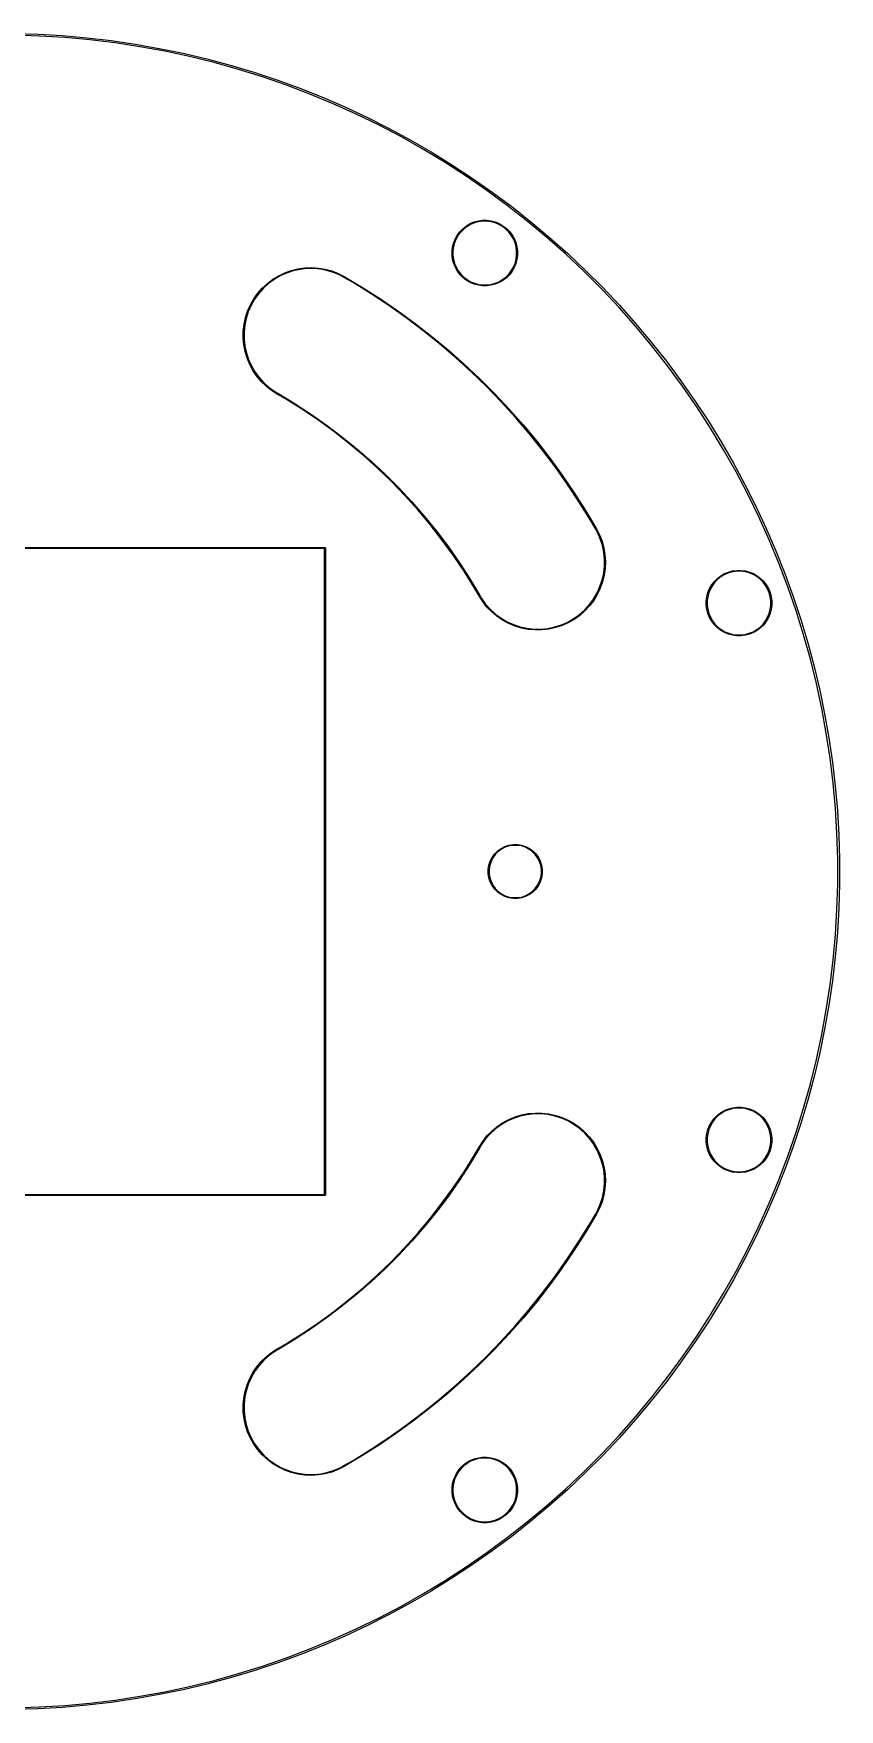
# Model space of a CAD drawing. Header units: millimetres. Extents: x -44 to 44, y -44 to 44.
# Drawn here: x 1.7 to 44, y -44 to 44 of the extents above; entities that cross this region are included whole.
import ezdxf

# ---------------------------------------------------------------- set-up
doc = ezdxf.new("R2010")
doc.units = ezdxf.units.MM
doc.layers.add('Edge.Cuts', color=254, linetype='CONTINUOUS', true_color=0xd0d2cd)

msp = doc.modelspace()

# ---------------------------------------------------------------- linework, layer by layer
at = {"layer": 'Edge.Cuts', "linetype": 'CONTINUOUS'}
for p, q in [((0.640659, 44.045341), (1.921434, 44.008074)), ((1.990983, 43.909899), (0.663863, 43.95)), ((1.921434, 44.008074), (3.200584, 43.933572)), ((3.316287, 43.829733), (1.990983, 43.909899)), ((3.200584, 43.933572), (4.477025, 43.821898)), ((4.638564, 43.709575), (3.316287, 43.829733)), ((4.477025, 43.821898), (5.749679, 43.673146)), ((5.95661, 43.549536), (4.638564, 43.709575)), ((5.749679, 43.673146), (7.017468, 43.487442)), ((7.26922, 43.34976), (5.95661, 43.549536)), ((7.017468, 43.487442), (8.279319, 43.264944)), ((8.575198, 43.110431), (7.26922, 43.34976)), ((8.279319, 43.264944), (9.534165, 43.005839)), ((9.873351, 42.831766), (8.575198, 43.110431)), ((9.534165, 43.005839), (10.780944, 42.710347)), ((11.162496, 42.514021), (9.873351, 42.831766)), ((10.780944, 42.710347), (12.018602, 42.378718)), ((12.441456, 42.157484), (11.162496, 42.514021)), ((12.018602, 42.378718), (13.24609, 42.011232)), ((13.709063, 41.762481), (12.441456, 42.157484)), ((13.24609, 42.011232), (14.462372, 41.6082)), ((14.964162, 41.329373), (13.709063, 41.762481)), ((14.462372, 41.6082), (15.666416, 41.169964)), ((16.205608, 40.858555), (14.964162, 41.329373)), ((15.666416, 41.169964), (16.857205, 40.696893)), ((17.432266, 40.350457), (16.205608, 40.858555)), ((16.857205, 40.696893), (18.033731, 40.18939)), ((18.64302, 39.805541), (17.432266, 40.350457)), ((18.033731, 40.18939), (19.194999, 39.647881)), ((19.836762, 39.224305), (18.64302, 39.805541)), ((19.194999, 39.647881), (20.340026, 39.072827)), ((21.012405, 38.60728), (19.836762, 39.224305)), ((20.340026, 39.072827), (21.467844, 38.464713)), ((22.168876, 37.955029), (21.012405, 38.60728)), ((21.467844, 38.464713), (22.577497, 37.824055)), ((23.305119, 37.268146), (22.168876, 37.955029)), ((22.577497, 37.824055), (23.668048, 37.151393)), ((24.420097, 36.547258), (23.305119, 37.268146)), ((23.668048, 37.151393), (24.738573, 36.447298)), ((25.512794, 35.793024), (24.420097, 36.547258)), ((24.738573, 36.447298), (25.788167, 35.712364)), ((26.582213, 35.006131), (25.512794, 35.793024)), ((25.788167, 35.712364), (26.815941, 34.947215)), ((27.627377, 34.187298), (26.582213, 35.006131)), ((26.815941, 34.947215), (27.821026, 34.152496)), ((23.961715, 33.463759), (24.099076, 33.642772)), ((24.133966, 33.612174), (24.0003, 33.437977)), ((24.099076, 33.642772), (24.258628, 33.802324)), ((24.289226, 33.767434), (24.133966, 33.612174)), ((24.258628, 33.802324), (24.437641, 33.939685)), ((24.463423, 33.9011), (24.289226, 33.767434)), ((24.437641, 33.939685), (24.633052, 34.052505)), ((24.653577, 34.010885), (24.463423, 33.9011)), ((24.633052, 34.052505), (24.841517, 34.138854)), ((24.856434, 34.094911), (24.653577, 34.010885)), ((24.841517, 34.138854), (25.059469, 34.197255)), ((25.068523, 34.15174), (24.856434, 34.094911)), ((25.059469, 34.197255), (25.28318, 34.226707)), ((25.286215, 34.1804), (25.068523, 34.15174)), ((25.28318, 34.226707), (25.50882, 34.226707)), ((25.505785, 34.1804), (25.286215, 34.1804)), ((25.723477, 34.15174), (25.505785, 34.1804)), ((25.50882, 34.226707), (25.732531, 34.197255)), ((25.935566, 34.094911), (25.723477, 34.15174)), ((25.732531, 34.197255), (25.950483, 34.138854)), ((26.138423, 34.010885), (25.935566, 34.094911)), ((25.950483, 34.138854), (26.158948, 34.052505)), ((26.328577, 33.9011), (26.138423, 34.010885)), ((26.158948, 34.052505), (26.354359, 33.939685)), ((26.502774, 33.767434), (26.328577, 33.9011)), ((26.354359, 33.939685), (26.533372, 33.802324)), ((26.658034, 33.612174), (26.502774, 33.767434)), ((26.533372, 33.802324), (26.692924, 33.642772)), ((26.7917, 33.437977), (26.658034, 33.612174)), ((26.692924, 33.642772), (26.830285, 33.463759)), ((28.647333, 33.33727), (27.627377, 34.187298)), ((27.821026, 34.152496), (28.802572, 33.328881)), ((23.674693, 32.61822), (23.704145, 32.841931)), ((23.674693, 32.615185), (23.674693, 32.61822)), ((23.674693, 32.39258), (23.674693, 32.615185)), ((23.704145, 32.841931), (23.762546, 33.059883)), ((23.74966, 32.832877), (23.721, 32.615185)), ((23.721, 32.615185), (23.721, 32.395615)), ((23.806489, 33.044966), (23.74966, 32.832877)), ((23.762546, 33.059883), (23.848895, 33.268348)), ((23.890515, 33.247823), (23.806489, 33.044966)), ((23.848895, 33.268348), (23.961715, 33.463759)), ((24.0003, 33.437977), (23.890515, 33.247823)), ((26.901485, 33.247823), (26.7917, 33.437977)), ((26.830285, 33.463759), (26.943105, 33.268348)), ((26.985511, 33.044966), (26.901485, 33.247823)), ((26.943105, 33.268348), (27.029454, 33.059883)), ((27.04234, 32.832877), (26.985511, 33.044966)), ((27.029454, 33.059883), (27.087855, 32.841931)), ((27.071, 32.615185), (27.04234, 32.832877)), ((27.071, 32.395615), (27.071, 32.615185)), ((27.087855, 32.841931), (27.117307, 32.61822)), ((27.117307, 32.61822), (27.117307, 32.39258)), ((29.64115, 32.456825), (28.647333, 33.33727)), ((28.802572, 33.328881), (29.759749, 32.477067)), ((15.574911, 31.674408), (15.931659, 31.724789)), ((15.931659, 31.724789), (16.291673, 31.73882)), ((16.291673, 31.73882), (16.651259, 31.716357)), ((16.651259, 31.716357), (17.006728, 31.65763)), ((23.704145, 32.168869), (23.674693, 32.39258)), ((23.762546, 31.950917), (23.704145, 32.168869)), ((23.721, 32.395615), (23.74966, 32.177923)), ((23.74966, 32.177923), (23.806489, 31.965834)), ((23.848895, 31.742452), (23.762546, 31.950917)), ((23.806489, 31.965834), (23.890515, 31.762977)), ((23.961715, 31.547041), (23.848895, 31.742452)), ((23.890515, 31.762977), (24.0003, 31.572823)), ((26.7917, 31.572823), (26.901485, 31.762977)), ((26.943105, 31.742452), (26.830285, 31.547041)), ((26.901485, 31.762977), (26.985511, 31.965834)), ((27.029454, 31.950917), (26.943105, 31.742452)), ((26.985511, 31.965834), (27.04234, 32.177923)), ((27.087855, 32.168869), (27.029454, 31.950917)), ((27.04234, 32.177923), (27.071, 32.395615)), ((27.117307, 32.39258), (27.087855, 32.168869)), ((30.607921, 31.546765), (29.64115, 32.456825)), ((29.759749, 32.477067), (30.691745, 31.597773)), ((13.701021, 30.66285), (13.965045, 30.907999)), ((14.026049, 30.899853), (13.754178, 30.6525)), ((13.965045, 30.907999), (14.252516, 31.12518)), ((14.322286, 31.117433), (14.026049, 30.899853)), ((14.252516, 31.12518), (14.560484, 31.312163)), ((14.639644, 31.302855), (14.322286, 31.117433)), ((14.560484, 31.312163), (14.885788, 31.467031)), ((14.974646, 31.454089), (14.639644, 31.302855)), ((14.885788, 31.467031), (15.225091, 31.588193)), ((15.32362, 31.569477), (14.974646, 31.454089)), ((15.225091, 31.588193), (15.574911, 31.674408)), ((15.682744, 31.647755), (15.32362, 31.569477)), ((16.048083, 31.688066), (15.682744, 31.647755)), ((16.415634, 31.689967), (16.048083, 31.688066)), ((16.781371, 31.653439), (16.415634, 31.689967)), ((17.141285, 31.578881), (16.781371, 31.653439)), ((17.006728, 31.65763), (17.354432, 31.563243)), ((17.491435, 31.467109), (17.141285, 31.578881)), ((17.354432, 31.563243), (17.690803, 31.434163)), ((17.827983, 31.31935), (17.491435, 31.467109)), ((17.690803, 31.434163), (18.012389, 31.271716)), ((17.98752, 31.228338), (17.827983, 31.31935)), ((17.987522, 31.228337), (17.98752, 31.228338)), ((18.470342, 30.950243), (17.987522, 31.228337)), ((18.012389, 31.271716), (18.012427, 31.271673)), ((18.012427, 31.271673), (18.012478, 31.271663)), ((18.012478, 31.271663), (18.970608, 30.699875)), ((19.418316, 30.364454), (18.470342, 30.950243)), ((24.099076, 31.368028), (23.961715, 31.547041)), ((24.0003, 31.572823), (24.133966, 31.398626)), ((24.258628, 31.208476), (24.099076, 31.368028)), ((24.133966, 31.398626), (24.289226, 31.243366)), ((24.437641, 31.071115), (24.258628, 31.208476)), ((24.289226, 31.243366), (24.463423, 31.1097)), ((24.633052, 30.958295), (24.437641, 31.071115)), ((24.463423, 31.1097), (24.653577, 30.999915)), ((24.841517, 30.871946), (24.633052, 30.958295)), ((24.653577, 30.999915), (24.856434, 30.915889)), ((25.059469, 30.813545), (24.841517, 30.871946)), ((24.856434, 30.915889), (25.068523, 30.85906)), ((25.068523, 30.85906), (25.286215, 30.8304)), ((25.505785, 30.8304), (25.723477, 30.85906)), ((25.723477, 30.85906), (25.935566, 30.915889)), ((25.950483, 30.871946), (25.732531, 30.813545)), ((25.935566, 30.915889), (26.138423, 30.999915)), ((26.158948, 30.958295), (25.950483, 30.871946)), ((26.138423, 30.999915), (26.328577, 31.1097)), ((26.354359, 31.071115), (26.158948, 30.958295)), ((26.328577, 31.1097), (26.502774, 31.243366)), ((26.533372, 31.208476), (26.354359, 31.071115)), ((26.502774, 31.243366), (26.658034, 31.398626)), ((26.692924, 31.368028), (26.533372, 31.208476)), ((26.658034, 31.398626), (26.7917, 31.572823)), ((26.830285, 31.547041), (26.692924, 31.368028)), ((31.546765, 30.607921), (30.607921, 31.546765)), ((30.691745, 31.597773), (31.597773, 30.691745)), ((13.075355, 29.786023), (13.253882, 30.098968)), ((13.295148, 30.079611), (13.113019, 29.760352)), ((13.253882, 30.098968), (13.463153, 30.392247)), ((13.509651, 30.378084), (13.295148, 30.079611)), ((13.463153, 30.392247), (13.701021, 30.66285)), ((13.754178, 30.6525), (13.509651, 30.378084)), ((18.970608, 30.699875), (19.910603, 30.098741)), ((20.347728, 29.749639), (19.418316, 30.364454)), ((19.910603, 30.098741), (20.831566, 29.468834)), ((25.28318, 30.784093), (25.059469, 30.813545)), ((25.50882, 30.784093), (25.28318, 30.784093)), ((25.286215, 30.8304), (25.505785, 30.8304)), ((25.732531, 30.813545), (25.50882, 30.784093)), ((32.456825, 29.64115), (31.546765, 30.607921)), ((31.597773, 30.691745), (32.477067, 29.759749)), ((12.740872, 28.762106), (12.817527, 29.114144)), ((12.853489, 29.073654), (12.778931, 28.713739)), ((12.817527, 29.114144), (12.929404, 29.456621)), ((12.96526, 29.423804), (12.853489, 29.073654)), ((12.929404, 29.456621), (13.075355, 29.786023)), ((13.113019, 29.760352), (12.96526, 29.423804)), ((21.25769, 29.106386), (20.347728, 29.749639)), ((20.831566, 29.468834), (21.732615, 28.810758)), ((22.14733, 28.43531), (21.25769, 29.106386)), ((33.33727, 28.647333), (32.456825, 29.64115)), ((32.477067, 29.759749), (33.328881, 28.802572)), ((12.696004, 28.043856), (12.700225, 28.404119)), ((12.700225, 28.404119), (12.740872, 28.762106)), ((12.778931, 28.713739), (12.742402, 28.348003)), ((12.742402, 28.348003), (12.744304, 27.980452)), ((21.732615, 28.810758), (22.612889, 28.125141)), ((23.0158, 27.737052), (22.14733, 28.43531)), ((33.328881, 28.802572), (34.152496, 27.821026)), ((34.187298, 27.627377), (33.33727, 28.647333)), ((12.728251, 27.685015), (12.696004, 28.043856)), ((12.796637, 27.331277), (12.728251, 27.685015)), ((12.744304, 27.980452), (12.784614, 27.615113)), ((12.784614, 27.615113), (12.862893, 27.255989)), ((12.900458, 26.986273), (12.796637, 27.331277)), ((22.612889, 28.125141), (23.471548, 27.412638)), ((23.862269, 27.012279), (23.0158, 27.737052)), ((23.471548, 27.412638), (24.30777, 26.673932)), ((34.152496, 27.821026), (34.947215, 26.815941)), ((35.006131, 26.582213), (34.187298, 27.627377)), ((12.862893, 27.255989), (12.978281, 26.907014)), ((13.038651, 26.653542), (12.900458, 26.986273)), ((12.978281, 26.907014), (13.129514, 26.572013)), ((13.209796, 26.336499), (13.038651, 26.653542)), ((13.129514, 26.572013), (13.314937, 26.254655)), ((24.685927, 26.261685), (23.862269, 27.012279)), ((24.30777, 26.673932), (25.120755, 25.909727)), ((34.947215, 26.815941), (35.712364, 25.788167)), ((35.793024, 25.512794), (35.006131, 26.582213)), ((13.412138, 26.038398), (13.209796, 26.336499)), ((13.314937, 26.254655), (13.532516, 25.958418)), ((13.6436, 25.762296), (13.412138, 26.038398)), ((13.532516, 25.958418), (13.779869, 25.686546)), ((13.901807, 25.511027), (13.6436, 25.762296)), ((13.779869, 25.686546), (14.054285, 25.44202)), ((25.485987, 25.485987), (24.685927, 26.261685)), ((25.120755, 25.909727), (25.909727, 25.120755)), ((35.712364, 25.788167), (36.447298, 24.738573)), ((14.18411, 25.28717), (13.901807, 25.511027)), ((14.054285, 25.44202), (14.352758, 25.227517)), ((14.487483, 25.093104), (14.18411, 25.28717)), ((14.352758, 25.227517), (14.512388, 25.136452)), ((14.4875, 25.093086), (14.487483, 25.093104)), ((14.925502, 24.840206), (14.4875, 25.093086)), ((14.512388, 25.136452), (14.512433, 25.136402)), ((14.512433, 25.136402), (14.5125, 25.136388)), ((14.5125, 25.136388), (15.380907, 24.614596)), ((15.78332, 24.304182), (14.925502, 24.840206)), ((26.261685, 24.685927), (25.485987, 25.485987)), ((25.909727, 25.120755), (26.673932, 24.30777)), ((27.012279, 23.862269), (26.261685, 24.685927)), ((36.547258, 24.420097), (35.793024, 25.512794)), ((36.447298, 24.738573), (37.151393, 23.668048)), ((15.380907, 24.614596), (16.230574, 24.062816)), ((16.621909, 23.738547), (15.78332, 24.304182)), ((16.230574, 24.062816), (17.060467, 23.481719)), ((26.673932, 24.30777), (27.412638, 23.471548)), ((27.737052, 23.0158), (27.012279, 23.862269)), ((37.268146, 23.305119), (36.547258, 24.420097)), ((17.440247, 23.143989), (16.621909, 23.738547)), ((17.060467, 23.481719), (17.869575, 22.872013)), ((18.237336, 22.521235), (17.440247, 23.143989)), ((27.412638, 23.471548), (28.125141, 22.612889)), ((28.43531, 22.14733), (27.737052, 23.0158)), ((37.151393, 23.668048), (37.824055, 22.577497)), ((37.955029, 22.168876), (37.268146, 23.305119)), ((17.869575, 22.872013), (18.656911, 22.23444)), ((19.012206, 21.871042), (18.237336, 22.521235)), ((18.656911, 22.23444), (19.421516, 21.569779)), ((28.125141, 22.612889), (28.810758, 21.732615)), ((29.106386, 21.25769), (28.43531, 22.14733)), ((37.824055, 22.577497), (38.464713, 21.467844)), ((38.60728, 21.012405), (37.955029, 22.168876)), ((19.763913, 21.194202), (19.012206, 21.871042)), ((19.421516, 21.569779), (20.16246, 20.878838)), ((20.49154, 20.49154), (19.763913, 21.194202)), ((28.810758, 21.732615), (29.468834, 20.831566)), ((29.749639, 20.347728), (29.106386, 21.25769)), ((38.464713, 21.467844), (39.072827, 20.340026)), ((20.16246, 20.878838), (20.878838, 20.16246)), ((21.194202, 19.763913), (20.49154, 20.49154)), ((29.468834, 20.831566), (30.098741, 19.910603)), ((30.364454, 19.418316), (29.749639, 20.347728)), ((39.224305, 19.836762), (38.60728, 21.012405)), ((39.072827, 20.340026), (39.647881, 19.194999)), ((20.878838, 20.16246), (21.569779, 19.421516)), ((21.871042, 19.012206), (21.194202, 19.763913)), ((21.569779, 19.421516), (22.23444, 18.656911)), ((30.098741, 19.910603), (30.699875, 18.970608)), ((30.950243, 18.470342), (30.364454, 19.418316)), ((39.805541, 18.64302), (39.224305, 19.836762)), ((22.521235, 18.237336), (21.871042, 19.012206)), ((22.23444, 18.656911), (22.872013, 17.869575)), ((30.699875, 18.970608), (31.271663, 18.012478)), ((39.647881, 19.194999), (40.18939, 18.033731)), ((40.350457, 17.432266), (39.805541, 18.64302)), ((23.143989, 17.440247), (22.521235, 18.237336)), ((22.872013, 17.869575), (23.481719, 17.060467)), ((31.228285, 17.987613), (30.950243, 18.470342)), ((31.228285, 17.987612), (31.228285, 17.987613)), ((31.319349, 17.827982), (31.228285, 17.987612)), ((31.271663, 18.012478), (31.271674, 18.012425)), ((31.271674, 18.012425), (31.271715, 18.012388)), ((31.271715, 18.012388), (31.434162, 17.690802)), ((31.467108, 17.491434), (31.319349, 17.827982)), ((31.434162, 17.690802), (31.563242, 17.354431)), ((40.18939, 18.033731), (40.696893, 16.857205)), ((-17, 17.025), (17, 17.025)), ((16.975, 16.975), (-16.975, 16.975)), ((16.975, -16.975), (16.975, 16.975)), ((17, 17.025), (17.009567, 17.023097)), ((17.009567, 17.023097), (17.023097, 17.009567)), ((17.023097, 17.009567), (17.025, 17)), ((17.025, 17), (17.025, -17)), ((23.738547, 16.621909), (23.143989, 17.440247)), ((23.481719, 17.060467), (24.062816, 16.230574)), ((31.578879, 17.141285), (31.467108, 17.491434)), ((31.563242, 17.354431), (31.657629, 17.006727)), ((31.653437, 16.78137), (31.578879, 17.141285)), ((31.689966, 16.415634), (31.653437, 16.78137)), ((31.657629, 17.006727), (31.716355, 16.651258)), ((40.858555, 16.205608), (40.350457, 17.432266)), ((40.696893, 16.857205), (41.169964, 15.666416)), ((24.304182, 15.78332), (23.738547, 16.621909)), ((24.062816, 16.230574), (24.614596, 15.380907)), ((31.647753, 15.682744), (31.688064, 16.048083)), ((31.724787, 15.931658), (31.674406, 15.574911)), ((31.688064, 16.048083), (31.689966, 16.415634)), ((31.716355, 16.651258), (31.738818, 16.291672)), ((31.738818, 16.291672), (31.724787, 15.931658)), ((41.329373, 14.964162), (40.858555, 16.205608)), ((24.840206, 14.925502), (24.304182, 15.78332)), ((24.614596, 15.380907), (25.136388, 14.5125)), ((31.454087, 14.974646), (31.569475, 15.32362)), ((31.588192, 15.225091), (31.467029, 14.885788)), ((31.569475, 15.32362), (31.647753, 15.682744)), ((31.674406, 15.574911), (31.588192, 15.225091)), ((37.215195, 14.871248), (37.328015, 15.066659)), ((37.3666, 15.040877), (37.256815, 14.850723)), ((37.328015, 15.066659), (37.465376, 15.245672)), ((37.500266, 15.215074), (37.3666, 15.040877)), ((37.465376, 15.245672), (37.624928, 15.405224)), ((37.655526, 15.370334), (37.500266, 15.215074)), ((37.624928, 15.405224), (37.803941, 15.542585)), ((37.829723, 15.504), (37.655526, 15.370334)), ((37.803941, 15.542585), (37.999352, 15.655405)), ((38.019877, 15.613785), (37.829723, 15.504)), ((37.999352, 15.655405), (38.207817, 15.741754)), ((38.222734, 15.697811), (38.019877, 15.613785)), ((38.207817, 15.741754), (38.425769, 15.800155)), ((38.434823, 15.75464), (38.222734, 15.697811)), ((38.425769, 15.800155), (38.64948, 15.829607)), ((38.652515, 15.7833), (38.434823, 15.75464)), ((38.64948, 15.829607), (38.87512, 15.829607)), ((38.872085, 15.7833), (38.652515, 15.7833)), ((39.089777, 15.75464), (38.872085, 15.7833)), ((38.87512, 15.829607), (39.098831, 15.800155)), ((39.301866, 15.697811), (39.089777, 15.75464)), ((39.098831, 15.800155), (39.316783, 15.741754)), ((39.504723, 15.613785), (39.301866, 15.697811)), ((39.316783, 15.741754), (39.525248, 15.655405)), ((39.694877, 15.504), (39.504723, 15.613785)), ((39.525248, 15.655405), (39.720659, 15.542585)), ((39.869074, 15.370334), (39.694877, 15.504)), ((39.720659, 15.542585), (39.899672, 15.405224)), ((40.024334, 15.215074), (39.869074, 15.370334)), ((39.899672, 15.405224), (40.059224, 15.245672)), ((40.158, 15.040877), (40.024334, 15.215074)), ((40.059224, 15.245672), (40.196585, 15.066659)), ((40.267785, 14.850723), (40.158, 15.040877)), ((40.196585, 15.066659), (40.309405, 14.871248)), ((41.169964, 15.666416), (41.6082, 14.462372)), ((25.093086, 14.4875), (24.840206, 14.925502)), ((25.093105, 14.487482), (25.093086, 14.4875)), ((25.28717, 14.184111), (25.093105, 14.487482)), ((25.136388, 14.5125), (25.136401, 14.512434)), ((25.136401, 14.512434), (25.136452, 14.512389)), ((25.136452, 14.512389), (25.227517, 14.352759)), ((25.227517, 14.352759), (25.442019, 14.054286)), ((25.511027, 13.901808), (25.28717, 14.184111)), ((30.899852, 14.026049), (31.117431, 14.322287)), ((31.125178, 14.252516), (30.907997, 13.965046)), ((31.117431, 14.322287), (31.302853, 14.639644)), ((31.312162, 14.560484), (31.125178, 14.252516)), ((31.302853, 14.639644), (31.454087, 14.974646)), ((31.467029, 14.885788), (31.312162, 14.560484)), ((37.040993, 14.22112), (37.070445, 14.444831)), ((37.040993, 14.218085), (37.040993, 14.22112)), ((37.040993, 13.99548), (37.040993, 14.218085)), ((37.070445, 14.444831), (37.128846, 14.662783)), ((37.11596, 14.435777), (37.0873, 14.218085)), ((37.0873, 14.218085), (37.0873, 13.998515)), ((37.172789, 14.647866), (37.11596, 14.435777)), ((37.128846, 14.662783), (37.215195, 14.871248)), ((37.256815, 14.850723), (37.172789, 14.647866)), ((40.351811, 14.647866), (40.267785, 14.850723)), ((40.309405, 14.871248), (40.395754, 14.662783)), ((40.40864, 14.435777), (40.351811, 14.647866)), ((40.395754, 14.662783), (40.454155, 14.444831)), ((40.4373, 14.218085), (40.40864, 14.435777)), ((40.4373, 13.998515), (40.4373, 14.218085)), ((40.454155, 14.444831), (40.483607, 14.22112)), ((40.483607, 14.22112), (40.483607, 13.99548)), ((41.762481, 13.709063), (41.329373, 14.964162)), ((41.6082, 14.462372), (42.011232, 13.24609)), ((25.442019, 14.054286), (25.686546, 13.77987)), ((25.762295, 13.643601), (25.511027, 13.901808)), ((25.686546, 13.77987), (25.958417, 13.532517)), ((26.038397, 13.412139), (25.762295, 13.643601)), ((25.958417, 13.532517), (26.254655, 13.314938)), ((26.336499, 13.209797), (26.038397, 13.412139)), ((26.254655, 13.314938), (26.572012, 13.129516)), ((29.76035, 13.11302), (30.07961, 13.295149)), ((30.098967, 13.253883), (29.786021, 13.075356)), ((30.07961, 13.295149), (30.378083, 13.509651)), ((30.392245, 13.463154), (30.098967, 13.253883)), ((30.378083, 13.509651), (30.652499, 13.754178)), ((30.662848, 13.701022), (30.392245, 13.463154)), ((30.652499, 13.754178), (30.899852, 14.026049)), ((30.907997, 13.965046), (30.662848, 13.701022)), ((37.070445, 13.771769), (37.040993, 13.99548)), ((37.128846, 13.553817), (37.070445, 13.771769)), ((37.0873, 13.998515), (37.11596, 13.780823)), ((37.11596, 13.780823), (37.172789, 13.568734)), ((37.215195, 13.345352), (37.128846, 13.553817)), ((37.172789, 13.568734), (37.256815, 13.365877)), ((37.328015, 13.149941), (37.215195, 13.345352)), ((37.256815, 13.365877), (37.3666, 13.175723)), ((40.158, 13.175723), (40.267785, 13.365877)), ((40.309405, 13.345352), (40.196585, 13.149941)), ((40.267785, 13.365877), (40.351811, 13.568734)), ((40.395754, 13.553817), (40.309405, 13.345352)), ((40.351811, 13.568734), (40.40864, 13.780823)), ((40.454155, 13.771769), (40.395754, 13.553817)), ((40.40864, 13.780823), (40.4373, 13.998515)), ((40.483607, 13.99548), (40.454155, 13.771769)), ((42.157484, 12.441456), (41.762481, 13.709063)), ((42.011232, 13.24609), (42.378718, 12.018602)), ((26.653542, 13.038652), (26.336499, 13.209797)), ((26.572012, 13.129516), (26.907014, 12.978282)), ((26.986272, 12.900459), (26.653542, 13.038652)), ((26.907014, 12.978282), (27.255988, 12.862894)), ((27.331277, 12.796638), (26.986272, 12.900459)), ((27.255988, 12.862894), (27.615112, 12.784616)), ((27.685014, 12.728252), (27.331277, 12.796638)), ((27.615112, 12.784616), (27.980451, 12.744305)), ((28.043855, 12.696005), (27.685014, 12.728252)), ((27.980451, 12.744305), (28.348002, 12.742403)), ((28.404118, 12.700226), (28.043855, 12.696005)), ((28.348002, 12.742403), (28.713738, 12.778932)), ((28.762105, 12.740873), (28.404118, 12.700226)), ((28.713738, 12.778932), (29.073653, 12.85349)), ((29.114143, 12.817528), (28.762105, 12.740873)), ((29.073653, 12.85349), (29.423802, 12.965261)), ((29.45662, 12.929405), (29.114143, 12.817528)), ((29.423802, 12.965261), (29.76035, 13.11302)), ((29.786021, 13.075356), (29.45662, 12.929405)), ((37.465376, 12.970928), (37.328015, 13.149941)), ((37.3666, 13.175723), (37.500266, 13.001526)), ((37.624928, 12.811376), (37.465376, 12.970928)), ((37.500266, 13.001526), (37.655526, 12.846266)), ((37.803941, 12.674015), (37.624928, 12.811376)), ((37.655526, 12.846266), (37.829723, 12.7126)), ((37.999352, 12.561195), (37.803941, 12.674015)), ((37.829723, 12.7126), (38.019877, 12.602815)), ((38.207817, 12.474846), (37.999352, 12.561195)), ((38.019877, 12.602815), (38.222734, 12.518789)), ((38.425769, 12.416445), (38.207817, 12.474846)), ((38.222734, 12.518789), (38.434823, 12.46196)), ((38.64948, 12.386993), (38.425769, 12.416445)), ((38.434823, 12.46196), (38.652515, 12.4333)), ((38.87512, 12.386993), (38.64948, 12.386993)), ((38.652515, 12.4333), (38.872085, 12.4333)), ((38.872085, 12.4333), (39.089777, 12.46196)), ((39.098831, 12.416445), (38.87512, 12.386993)), ((39.089777, 12.46196), (39.301866, 12.518789)), ((39.316783, 12.474846), (39.098831, 12.416445)), ((39.301866, 12.518789), (39.504723, 12.602815)), ((39.525248, 12.561195), (39.316783, 12.474846)), ((39.504723, 12.602815), (39.694877, 12.7126)), ((39.720659, 12.674015), (39.525248, 12.561195)), ((39.694877, 12.7126), (39.869074, 12.846266)), ((39.899672, 12.811376), (39.720659, 12.674015)), ((39.869074, 12.846266), (40.024334, 13.001526)), ((40.059224, 12.970928), (39.899672, 12.811376)), ((40.024334, 13.001526), (40.158, 13.175723)), ((40.196585, 13.149941), (40.059224, 12.970928)), ((42.514021, 11.162496), (42.157484, 12.441456)), ((42.378718, 12.018602), (42.710347, 10.780944)), ((42.831766, 9.873351), (42.514021, 11.162496)), ((42.710347, 10.780944), (43.005839, 9.534165)), ((43.110431, 8.575198), (42.831766, 9.873351)), ((43.005839, 9.534165), (43.264944, 8.279319)), ((43.34976, 7.26922), (43.110431, 8.575198)), ((43.264944, 8.279319), (43.487442, 7.017468)), ((43.549536, 5.95661), (43.34976, 7.26922)), ((43.487442, 7.017468), (43.673146, 5.749679)), ((43.709575, 4.638564), (43.549536, 5.95661)), ((43.673146, 5.749679), (43.821898, 4.477025)), ((43.829733, 3.316287), (43.709575, 4.638564)), ((43.821898, 4.477025), (43.933572, 3.200584)), ((43.909899, 1.990983), (43.829733, 3.316287)), ((43.933572, 3.200584), (44.008074, 1.921434)), ((43.95, 0.663863), (43.909899, 1.990983)), ((44.008074, 1.921434), (44.045341, 0.640659)), ((25.784988, 0.74456), (25.916421, 0.925463)), ((25.951209, 0.895753), (25.823994, 0.720657)), ((25.916421, 0.925463), (26.074537, 1.083579)), ((26.104247, 1.048791), (25.951209, 0.895753)), ((26.074537, 1.083579), (26.25544, 1.215012)), ((26.279343, 1.176006), (26.104247, 1.048791)), ((26.25544, 1.215012), (26.454676, 1.316528)), ((26.472183, 1.274263), (26.279343, 1.176006)), ((26.454676, 1.316528), (26.66734, 1.385627)), ((26.67802, 1.341143), (26.472183, 1.274263)), ((26.66734, 1.385627), (26.888196, 1.420607)), ((26.891785, 1.375), (26.67802, 1.341143)), ((26.888196, 1.420607), (27.111804, 1.420607)), ((27.108215, 1.375), (26.891785, 1.375)), ((27.32198, 1.341143), (27.108215, 1.375)), ((27.111804, 1.420607), (27.33266, 1.385627)), ((27.527817, 1.274263), (27.32198, 1.341143)), ((27.33266, 1.385627), (27.545324, 1.316528)), ((27.720657, 1.176006), (27.527817, 1.274263)), ((27.545324, 1.316528), (27.74456, 1.215012)), ((27.895753, 1.048791), (27.720657, 1.176006)), ((27.74456, 1.215012), (27.925463, 1.083579)), ((28.048791, 0.895753), (27.895753, 1.048791)), ((27.925463, 1.083579), (28.083579, 0.925463)), ((28.176006, 0.720657), (28.048791, 0.895753)), ((28.083579, 0.925463), (28.215012, 0.74456)), ((25.579393, 0.111804), (25.614373, 0.33266)), ((25.579393, 0.108215), (25.579393, 0.111804)), ((25.579393, -0.111804), (25.579393, 0.108215)), ((25.614373, 0.33266), (25.683472, 0.545324)), ((25.658857, 0.32198), (25.625, 0.108215)), ((25.625, 0.108215), (25.625, -0.108215)), ((25.725737, 0.527817), (25.658857, 0.32198)), ((25.683472, 0.545324), (25.784988, 0.74456)), ((25.823994, 0.720657), (25.725737, 0.527817)), ((28.274263, 0.527817), (28.176006, 0.720657)), ((28.215012, 0.74456), (28.316528, 0.545324)), ((28.341143, 0.32198), (28.274263, 0.527817)), ((28.316528, 0.545324), (28.385627, 0.33266)), ((28.375, 0.108215), (28.341143, 0.32198)), ((28.375, -0.108215), (28.375, 0.108215)), ((28.385627, 0.33266), (28.420607, 0.111804)), ((28.420607, 0.111804), (28.420607, -0.111804)), ((43.95, -0.663863), (43.95, 0.663863)), ((44.045341, 0.640659), (44.045341, -0.640659)), ((25.614373, -0.33266), (25.579393, -0.111804)), ((25.683472, -0.545324), (25.614373, -0.33266)), ((25.625, -0.108215), (25.658857, -0.32198)), ((25.658857, -0.32198), (25.725737, -0.527817)), ((25.784988, -0.74456), (25.683472, -0.545324)), ((25.725737, -0.527817), (25.823994, -0.720657)), ((25.916421, -0.925463), (25.784988, -0.74456)), ((25.823994, -0.720657), (25.951209, -0.895753)), ((28.048791, -0.895753), (28.176006, -0.720657)), ((28.215012, -0.74456), (28.083579, -0.925463)), ((28.176006, -0.720657), (28.274263, -0.527817)), ((28.316528, -0.545324), (28.215012, -0.74456)), ((28.274263, -0.527817), (28.341143, -0.32198)), ((28.385627, -0.33266), (28.316528, -0.545324)), ((28.341143, -0.32198), (28.375, -0.108215)), ((28.420607, -0.111804), (28.385627, -0.33266)), ((43.909899, -1.990983), (43.95, -0.663863)), ((44.045341, -0.640659), (44.008074, -1.921434)), ((26.074537, -1.083579), (25.916421, -0.925463)), ((25.951209, -0.895753), (26.104247, -1.048791)), ((26.25544, -1.215012), (26.074537, -1.083579)), ((26.104247, -1.048791), (26.279343, -1.176006)), ((26.454676, -1.316528), (26.25544, -1.215012)), ((26.279343, -1.176006), (26.472183, -1.274263)), ((26.66734, -1.385627), (26.454676, -1.316528)), ((26.472183, -1.274263), (26.67802, -1.341143)), ((26.888196, -1.420607), (26.66734, -1.385627)), ((26.67802, -1.341143), (26.891785, -1.375)), ((27.111804, -1.420607), (26.888196, -1.420607)), ((26.891785, -1.375), (27.108215, -1.375)), ((27.108215, -1.375), (27.32198, -1.341143)), ((27.33266, -1.385627), (27.111804, -1.420607)), ((27.32198, -1.341143), (27.527817, -1.274263)), ((27.545324, -1.316528), (27.33266, -1.385627)), ((27.527817, -1.274263), (27.720657, -1.176006)), ((27.74456, -1.215012), (27.545324, -1.316528)), ((27.720657, -1.176006), (27.895753, -1.048791)), ((27.925463, -1.083579), (27.74456, -1.215012)), ((27.895753, -1.048791), (28.048791, -0.895753)), ((28.083579, -0.925463), (27.925463, -1.083579)), ((43.829733, -3.316287), (43.909899, -1.990983)), ((44.008074, -1.921434), (43.933572, -3.200584)), ((43.709575, -4.638564), (43.829733, -3.316287)), ((43.933572, -3.200584), (43.821898, -4.477025)), ((43.549536, -5.95661), (43.709575, -4.638564)), ((43.821898, -4.477025), (43.673146, -5.749679)), ((43.34976, -7.26922), (43.549536, -5.95661)), ((43.673146, -5.749679), (43.487442, -7.017468)), ((43.487442, -7.017468), (43.264944, -8.279319)), ((43.110431, -8.575198), (43.34976, -7.26922)), ((42.831766, -9.873351), (43.110431, -8.575198)), ((43.264944, -8.279319), (43.005839, -9.534165)), ((43.005839, -9.534165), (42.710347, -10.780944)), ((42.514021, -11.162496), (42.831766, -9.873351)), ((42.157484, -12.441456), (42.514021, -11.162496)), ((42.710347, -10.780944), (42.378718, -12.018602)), ((42.378718, -12.018602), (42.011232, -13.24609)), ((26.038398, -13.412138), (26.336499, -13.209796)), ((26.572013, -13.129514), (26.254655, -13.314937)), ((26.336499, -13.209796), (26.653542, -13.038651)), ((26.907014, -12.978281), (26.572013, -13.129514)), ((26.653542, -13.038651), (26.986273, -12.900458)), ((27.255989, -12.862893), (26.907014, -12.978281)), ((26.986273, -12.900458), (27.331277, -12.796637)), ((27.615113, -12.784614), (27.255989, -12.862893)), ((27.331277, -12.796637), (27.685015, -12.728251)), ((27.980452, -12.744304), (27.615113, -12.784614)), ((27.685015, -12.728251), (28.043856, -12.696004)), ((28.348003, -12.742402), (27.980452, -12.744304)), ((28.043856, -12.696004), (28.404119, -12.700225)), ((28.713739, -12.778931), (28.348003, -12.742402)), ((28.404119, -12.700225), (28.762106, -12.740872)), ((29.073654, -12.853489), (28.713739, -12.778931)), ((28.762106, -12.740872), (29.114144, -12.817527)), ((29.423804, -12.96526), (29.073654, -12.853489)), ((29.114144, -12.817527), (29.456621, -12.929404)), ((29.760352, -13.113019), (29.423804, -12.96526)), ((29.456621, -12.929404), (29.786023, -13.075355)), ((30.079611, -13.295148), (29.760352, -13.113019)), ((29.786023, -13.075355), (30.098968, -13.253882)), ((37.215195, -13.345352), (37.328015, -13.149941)), ((37.3666, -13.175723), (37.256815, -13.365877)), ((37.328015, -13.149941), (37.465376, -12.970928)), ((37.500266, -13.001526), (37.3666, -13.175723)), ((37.465376, -12.970928), (37.624928, -12.811376)), ((37.655526, -12.846266), (37.500266, -13.001526)), ((37.624928, -12.811376), (37.803941, -12.674015)), ((37.829723, -12.7126), (37.655526, -12.846266)), ((37.803941, -12.674015), (37.999352, -12.561195)), ((38.019877, -12.602815), (37.829723, -12.7126)), ((37.999352, -12.561195), (38.207817, -12.474846)), ((38.222734, -12.518789), (38.019877, -12.602815)), ((38.207817, -12.474846), (38.425769, -12.416445)), ((38.434823, -12.46196), (38.222734, -12.518789)), ((38.425769, -12.416445), (38.64948, -12.386993)), ((38.652515, -12.4333), (38.434823, -12.46196)), ((38.64948, -12.386993), (38.87512, -12.386993)), ((38.872085, -12.4333), (38.652515, -12.4333)), ((39.089777, -12.46196), (38.872085, -12.4333)), ((38.87512, -12.386993), (39.098831, -12.416445)), ((39.301866, -12.518789), (39.089777, -12.46196)), ((39.098831, -12.416445), (39.316783, -12.474846)), ((39.504723, -12.602815), (39.301866, -12.518789)), ((39.316783, -12.474846), (39.525248, -12.561195)), ((39.694877, -12.7126), (39.504723, -12.602815)), ((39.525248, -12.561195), (39.720659, -12.674015)), ((39.869074, -12.846266), (39.694877, -12.7126)), ((39.720659, -12.674015), (39.899672, -12.811376)), ((40.024334, -13.001526), (39.869074, -12.846266)), ((39.899672, -12.811376), (40.059224, -12.970928)), ((40.158, -13.175723), (40.024334, -13.001526)), ((40.059224, -12.970928), (40.196585, -13.149941)), ((40.267785, -13.365877), (40.158, -13.175723)), ((40.196585, -13.149941), (40.309405, -13.345352)), ((41.762481, -13.709063), (42.157484, -12.441456)), ((25.44202, -14.054285), (25.227517, -14.352758)), ((25.28717, -14.18411), (25.511027, -13.901807)), ((25.686546, -13.779869), (25.44202, -14.054285)), ((25.511027, -13.901807), (25.762296, -13.6436)), ((25.958418, -13.532516), (25.686546, -13.779869)), ((25.762296, -13.6436), (26.038398, -13.412138)), ((26.254655, -13.314937), (25.958418, -13.532516)), ((30.378084, -13.509651), (30.079611, -13.295148)), ((30.098968, -13.253882), (30.392247, -13.463153)), ((30.6525, -13.754178), (30.378084, -13.509651)), ((30.392247, -13.463153), (30.66285, -13.701021)), ((30.899853, -14.026049), (30.6525, -13.754178)), ((30.66285, -13.701021), (30.907999, -13.965045)), ((31.117433, -14.322286), (30.899853, -14.026049)), ((30.907999, -13.965045), (31.12518, -14.252516)), ((37.040993, -13.99548), (37.070445, -13.771769)), ((37.040993, -13.998515), (37.040993, -13.99548)), ((37.040993, -14.22112), (37.040993, -13.998515)), ((37.070445, -13.771769), (37.128846, -13.553817)), ((37.11596, -13.780823), (37.0873, -13.998515)), ((37.0873, -13.998515), (37.0873, -14.218085)), ((37.172789, -13.568734), (37.11596, -13.780823)), ((37.128846, -13.553817), (37.215195, -13.345352)), ((37.256815, -13.365877), (37.172789, -13.568734)), ((40.351811, -13.568734), (40.267785, -13.365877)), ((40.309405, -13.345352), (40.395754, -13.553817)), ((40.40864, -13.780823), (40.351811, -13.568734)), ((40.395754, -13.553817), (40.454155, -13.771769)), ((40.4373, -13.998515), (40.40864, -13.780823)), ((40.4373, -14.218085), (40.4373, -13.998515)), ((40.454155, -13.771769), (40.483607, -13.99548)), ((40.483607, -13.99548), (40.483607, -14.22112)), ((41.329373, -14.964162), (41.762481, -13.709063)), ((42.011232, -13.24609), (41.6082, -14.462372)), ((24.304182, -15.78332), (24.840206, -14.925502)), ((25.136388, -14.5125), (24.614596, -15.380907)), ((24.840206, -14.925502), (25.093086, -14.4875)), ((25.093086, -14.4875), (25.093104, -14.487483)), ((25.093104, -14.487483), (25.28717, -14.18411)), ((25.136402, -14.512433), (25.136388, -14.5125)), ((25.136452, -14.512388), (25.136402, -14.512433)), ((25.227517, -14.352758), (25.136452, -14.512388)), ((31.302855, -14.639644), (31.117433, -14.322286)), ((31.12518, -14.252516), (31.312163, -14.560484)), ((31.454089, -14.974646), (31.302855, -14.639644)), ((31.312163, -14.560484), (31.467031, -14.885788)), ((31.569477, -15.32362), (31.454089, -14.974646)), ((31.467031, -14.885788), (31.588193, -15.225091)), ((37.070445, -14.444831), (37.040993, -14.22112)), ((37.128846, -14.662783), (37.070445, -14.444831)), ((37.0873, -14.218085), (37.11596, -14.435777)), ((37.11596, -14.435777), (37.172789, -14.647866)), ((37.215195, -14.871248), (37.128846, -14.662783)), ((37.172789, -14.647866), (37.256815, -14.850723)), ((37.328015, -15.066659), (37.215195, -14.871248)), ((37.256815, -14.850723), (37.3666, -15.040877)), ((40.158, -15.040877), (40.267785, -14.850723)), ((40.309405, -14.871248), (40.196585, -15.066659)), ((40.267785, -14.850723), (40.351811, -14.647866)), ((40.395754, -14.662783), (40.309405, -14.871248)), ((40.351811, -14.647866), (40.40864, -14.435777)), ((40.454155, -14.444831), (40.395754, -14.662783)), ((40.40864, -14.435777), (40.4373, -14.218085)), ((40.483607, -14.22112), (40.454155, -14.444831)), ((40.858555, -16.205608), (41.329373, -14.964162)), ((41.6082, -14.462372), (41.169964, -15.666416)), ((23.738547, -16.621909), (24.304182, -15.78332)), ((24.614596, -15.380907), (24.062816, -16.230574)), ((31.647755, -15.682744), (31.569477, -15.32362)), ((31.588193, -15.225091), (31.674408, -15.574911)), ((31.688066, -16.048083), (31.647755, -15.682744)), ((31.674408, -15.574911), (31.724789, -15.931659)), ((37.465376, -15.245672), (37.328015, -15.066659)), ((37.3666, -15.040877), (37.500266, -15.215074)), ((37.624928, -15.405224), (37.465376, -15.245672)), ((37.500266, -15.215074), (37.655526, -15.370334)), ((37.803941, -15.542585), (37.624928, -15.405224)), ((37.655526, -15.370334), (37.829723, -15.504)), ((37.999352, -15.655405), (37.803941, -15.542585)), ((37.829723, -15.504), (38.019877, -15.613785)), ((38.207817, -15.741754), (37.999352, -15.655405)), ((38.019877, -15.613785), (38.222734, -15.697811)), ((38.425769, -15.800155), (38.207817, -15.741754)), ((38.222734, -15.697811), (38.434823, -15.75464)), ((38.64948, -15.829607), (38.425769, -15.800155)), ((38.434823, -15.75464), (38.652515, -15.7833)), ((38.87512, -15.829607), (38.64948, -15.829607)), ((38.652515, -15.7833), (38.872085, -15.7833)), ((38.872085, -15.7833), (39.089777, -15.75464)), ((39.098831, -15.800155), (38.87512, -15.829607)), ((39.089777, -15.75464), (39.301866, -15.697811)), ((39.316783, -15.741754), (39.098831, -15.800155)), ((39.301866, -15.697811), (39.504723, -15.613785)), ((39.525248, -15.655405), (39.316783, -15.741754)), ((39.504723, -15.613785), (39.694877, -15.504)), ((39.720659, -15.542585), (39.525248, -15.655405)), ((39.694877, -15.504), (39.869074, -15.370334)), ((39.899672, -15.405224), (39.720659, -15.542585)), ((39.869074, -15.370334), (40.024334, -15.215074)), ((40.059224, -15.245672), (39.899672, -15.405224)), ((40.024334, -15.215074), (40.158, -15.040877)), ((40.196585, -15.066659), (40.059224, -15.245672)), ((41.169964, -15.666416), (40.696893, -16.857205)), ((23.143989, -17.440247), (23.738547, -16.621909)), ((24.062816, -16.230574), (23.481719, -17.060467)), ((31.653439, -16.781371), (31.689967, -16.415634)), ((31.716357, -16.651259), (31.65763, -17.006728)), ((31.689967, -16.415634), (31.688066, -16.048083)), ((31.73882, -16.291673), (31.716357, -16.651259)), ((31.724789, -15.931659), (31.73882, -16.291673)), ((40.350457, -17.432266), (40.858555, -16.205608)), ((17, -17.025), (-17, -17.025)), ((-16.975, -16.975), (16.975, -16.975)), ((17.009567, -17.023097), (17, -17.025)), ((17.023097, -17.009567), (17.009567, -17.023097)), ((17.025, -17), (17.023097, -17.009567)), ((22.521235, -18.237336), (23.143989, -17.440247)), ((23.481719, -17.060467), (22.872013, -17.869575)), ((31.31935, -17.827983), (31.467109, -17.491435)), ((31.563243, -17.354432), (31.434163, -17.690803)), ((31.467109, -17.491435), (31.578881, -17.141285)), ((31.65763, -17.006728), (31.563243, -17.354432)), ((31.578881, -17.141285), (31.653439, -16.781371)), ((39.805541, -18.64302), (40.350457, -17.432266)), ((40.696893, -16.857205), (40.18939, -18.033731)), ((21.871042, -19.012206), (22.521235, -18.237336)), ((22.872013, -17.869575), (22.23444, -18.656911)), ((30.364454, -19.418316), (30.950243, -18.470342)), ((31.271663, -18.012478), (30.699875, -18.970608)), ((30.950243, -18.470342), (31.228337, -17.987522)), ((31.228337, -17.987522), (31.228338, -17.98752)), ((31.228338, -17.98752), (31.31935, -17.827983)), ((31.271673, -18.012427), (31.271663, -18.012478)), ((31.271716, -18.012389), (31.271673, -18.012427)), ((31.434163, -17.690803), (31.271716, -18.012389)), ((40.18939, -18.033731), (39.647881, -19.194999)), ((21.194202, -19.763913), (21.871042, -19.012206)), ((22.23444, -18.656911), (21.569779, -19.421516)), ((30.699875, -18.970608), (30.098741, -19.910603)), ((39.647881, -19.194999), (39.072827, -20.340026)), ((39.224305, -19.836762), (39.805541, -18.64302)), ((20.878838, -20.16246), (20.16246, -20.878838)), ((20.49154, -20.49154), (21.194202, -19.763913)), ((21.569779, -19.421516), (20.878838, -20.16246)), ((30.098741, -19.910603), (29.468834, -20.831566)), ((29.749639, -20.347728), (30.364454, -19.418316)), ((38.60728, -21.012405), (39.224305, -19.836762)), ((20.16246, -20.878838), (19.421516, -21.569779)), ((19.763913, -21.194202), (20.49154, -20.49154)), ((29.468834, -20.831566), (28.810758, -21.732615)), ((29.106386, -21.25769), (29.749639, -20.347728)), ((37.955029, -22.168876), (38.60728, -21.012405)), ((39.072827, -20.340026), (38.464713, -21.467844)), ((18.237336, -22.521235), (19.012206, -21.871042)), ((19.421516, -21.569779), (18.656911, -22.23444)), ((19.012206, -21.871042), (19.763913, -21.194202)), ((28.810758, -21.732615), (28.125141, -22.612889)), ((28.43531, -22.14733), (29.106386, -21.25769)), ((38.464713, -21.467844), (37.824055, -22.577497)), ((17.869575, -22.872013), (17.060467, -23.481719)), ((17.440247, -23.143989), (18.237336, -22.521235)), ((18.656911, -22.23444), (17.869575, -22.872013)), ((28.125141, -22.612889), (27.412638, -23.471548)), ((27.737052, -23.0158), (28.43531, -22.14733)), ((37.824055, -22.577497), (37.151393, -23.668048)), ((37.268146, -23.305119), (37.955029, -22.168876)), ((15.78332, -24.304182), (16.621909, -23.738547)), ((17.060467, -23.481719), (16.230574, -24.062816)), ((16.621909, -23.738547), (17.440247, -23.143989)), ((27.412638, -23.471548), (26.673932, -24.30777)), ((27.012279, -23.862269), (27.737052, -23.0158)), ((37.151393, -23.668048), (36.447298, -24.738573)), ((36.547258, -24.420097), (37.268146, -23.305119)), ((15.380907, -24.614596), (14.5125, -25.136388)), ((14.925502, -24.840206), (15.78332, -24.304182)), ((16.230574, -24.062816), (15.380907, -24.614596)), ((26.673932, -24.30777), (25.909727, -25.120755)), ((26.261685, -24.685927), (27.012279, -23.862269)), ((35.793024, -25.512794), (36.547258, -24.420097)), ((13.643602, -25.762297), (13.901809, -25.511029)), ((14.054287, -25.442021), (13.779871, -25.686548)), ((13.901809, -25.511029), (14.184112, -25.287172)), ((14.352759, -25.227519), (14.054287, -25.442021)), ((14.184112, -25.287172), (14.487478, -25.09311)), ((14.512389, -25.136454), (14.352759, -25.227519)), ((14.487478, -25.09311), (14.4875, -25.093086)), ((14.4875, -25.093086), (14.925502, -24.840206)), ((14.512436, -25.136401), (14.512389, -25.136454)), ((14.5125, -25.136388), (14.512436, -25.136401)), ((24.685927, -26.261685), (25.485987, -25.485987)), ((25.909727, -25.120755), (25.120755, -25.909727)), ((25.485987, -25.485987), (26.261685, -24.685927)), ((35.006131, -26.582213), (35.793024, -25.512794)), ((36.447298, -24.738573), (35.712364, -25.788167)), ((13.038653, -26.653543), (13.209798, -26.336501)), ((13.314939, -26.254656), (13.129517, -26.572014)), ((13.209798, -26.336501), (13.41214, -26.038399)), ((13.532518, -25.958419), (13.314939, -26.254656)), ((13.41214, -26.038399), (13.643602, -25.762297)), ((13.779871, -25.686548), (13.532518, -25.958419)), ((23.862269, -27.012279), (24.685927, -26.261685)), ((25.120755, -25.909727), (24.30777, -26.673932)), ((35.712364, -25.788167), (34.947215, -26.815941)), ((12.862895, -27.255989), (12.784617, -27.615113)), ((12.796639, -27.331278), (12.900461, -26.986274)), ((12.978283, -26.907015), (12.862895, -27.255989)), ((12.900461, -26.986274), (13.038653, -26.653543)), ((13.129517, -26.572014), (12.978283, -26.907015)), ((23.0158, -27.737052), (23.862269, -27.012279)), ((24.30777, -26.673932), (23.471548, -27.412638)), ((34.947215, -26.815941), (34.152496, -27.821026)), ((34.187298, -27.627377), (35.006131, -26.582213)), ((12.696007, -28.043856), (12.728254, -27.685015)), ((12.700228, -28.404119), (12.696007, -28.043856)), ((12.728254, -27.685015), (12.796639, -27.331278)), ((12.744306, -27.980452), (12.742405, -28.348003)), ((12.784617, -27.615113), (12.744306, -27.980452)), ((22.612889, -28.125141), (21.732615, -28.810758)), ((22.14733, -28.43531), (23.0158, -27.737052)), ((23.471548, -27.412638), (22.612889, -28.125141)), ((34.152496, -27.821026), (33.328881, -28.802572)), ((33.33727, -28.647333), (34.187298, -27.627377)), ((12.740875, -28.762105), (12.700228, -28.404119)), ((12.81753, -29.114143), (12.740875, -28.762105)), ((12.742405, -28.348003), (12.778933, -28.713739)), ((12.778933, -28.713739), (12.853492, -29.073653)), ((21.732615, -28.810758), (20.831566, -29.468834)), ((21.25769, -29.106386), (22.14733, -28.43531)), ((32.456825, -29.64115), (33.33727, -28.647333)), ((33.328881, -28.802572), (32.477067, -29.759749)), ((12.929407, -29.45662), (12.81753, -29.114143)), ((12.853492, -29.073653), (12.965263, -29.423802)), ((13.075358, -29.786021), (12.929407, -29.45662)), ((12.965263, -29.423802), (13.113022, -29.76035)), ((13.253885, -30.098967), (13.075358, -29.786021)), ((13.113022, -29.76035), (13.295151, -30.07961)), ((19.418316, -30.364454), (20.347728, -29.749639)), ((20.831566, -29.468834), (19.910603, -30.098741)), ((20.347728, -29.749639), (21.25769, -29.106386)), ((31.546765, -30.607921), (32.456825, -29.64115)), ((32.477067, -29.759749), (31.597773, -30.691745)), ((13.463156, -30.392245), (13.253885, -30.098967)), ((13.295151, -30.07961), (13.509653, -30.378082)), ((13.701024, -30.662847), (13.463156, -30.392245)), ((13.509653, -30.378082), (13.75418, -30.652498)), ((13.965047, -30.907997), (13.701024, -30.662847)), ((13.75418, -30.652498), (14.026051, -30.899851)), ((18.970608, -30.699875), (18.012478, -31.271663)), ((18.470342, -30.950243), (19.418316, -30.364454)), ((19.910603, -30.098741), (18.970608, -30.699875)), ((24.841517, -30.871946), (25.059469, -30.813545)), ((25.059469, -30.813545), (25.28318, -30.784093)), ((25.286215, -30.8304), (25.068523, -30.85906)), ((25.28318, -30.784093), (25.50882, -30.784093)), ((25.505785, -30.8304), (25.286215, -30.8304)), ((25.723477, -30.85906), (25.505785, -30.8304)), ((25.50882, -30.784093), (25.732531, -30.813545)), ((25.732531, -30.813545), (25.950483, -30.871946)), ((30.607921, -31.546765), (31.546765, -30.607921)), ((31.597773, -30.691745), (30.691745, -31.597773)), ((14.252518, -31.125177), (13.965047, -30.907997)), ((14.026051, -30.899851), (14.322288, -31.11743)), ((14.560485, -31.31216), (14.252518, -31.125177)), ((14.322288, -31.11743), (14.639646, -31.302852)), ((14.88579, -31.467028), (14.560485, -31.31216)), ((14.639646, -31.302852), (14.974647, -31.454086)), ((15.225092, -31.58819), (14.88579, -31.467028)), ((14.974647, -31.454086), (15.323621, -31.569474)), ((15.574912, -31.674404), (15.225092, -31.58819)), ((15.323621, -31.569474), (15.682745, -31.647752)), ((15.931659, -31.724785), (15.574912, -31.674404)), ((15.682745, -31.647752), (16.048084, -31.688063)), ((16.048084, -31.688063), (16.415635, -31.689964)), ((16.415635, -31.689964), (16.781371, -31.653436)), ((17.006728, -31.657627), (16.651259, -31.716354)), ((16.781371, -31.653436), (17.141285, -31.578877)), ((17.354431, -31.56324), (17.006728, -31.657627)), ((17.141285, -31.578877), (17.491434, -31.467106)), ((17.690802, -31.43416), (17.354431, -31.56324)), ((17.491434, -31.467106), (17.827982, -31.319347)), ((18.012388, -31.271713), (17.690802, -31.43416)), ((17.827982, -31.319347), (17.987612, -31.228283)), ((17.987612, -31.228283), (17.987617, -31.228281)), ((17.987617, -31.228281), (18.470342, -30.950243)), ((18.012422, -31.271674), (18.012388, -31.271713)), ((18.012478, -31.271663), (18.012422, -31.271674)), ((23.848895, -31.742452), (23.961715, -31.547041)), ((24.0003, -31.572823), (23.890515, -31.762977)), ((23.961715, -31.547041), (24.099076, -31.368028)), ((24.133966, -31.398626), (24.0003, -31.572823)), ((24.099076, -31.368028), (24.258628, -31.208476)), ((24.289226, -31.243366), (24.133966, -31.398626)), ((24.258628, -31.208476), (24.437641, -31.071115)), ((24.463423, -31.1097), (24.289226, -31.243366)), ((24.437641, -31.071115), (24.633052, -30.958295)), ((24.653577, -30.999915), (24.463423, -31.1097)), ((24.633052, -30.958295), (24.841517, -30.871946)), ((24.856434, -30.915889), (24.653577, -30.999915)), ((25.068523, -30.85906), (24.856434, -30.915889)), ((25.935566, -30.915889), (25.723477, -30.85906)), ((26.138423, -30.999915), (25.935566, -30.915889)), ((25.950483, -30.871946), (26.158948, -30.958295)), ((26.328577, -31.1097), (26.138423, -30.999915)), ((26.158948, -30.958295), (26.354359, -31.071115)), ((26.502774, -31.243366), (26.328577, -31.1097)), ((26.354359, -31.071115), (26.533372, -31.208476)), ((26.658034, -31.398626), (26.502774, -31.243366)), ((26.533372, -31.208476), (26.692924, -31.368028)), ((26.7917, -31.572823), (26.658034, -31.398626)), ((26.692924, -31.368028), (26.830285, -31.547041)), ((26.901485, -31.762977), (26.7917, -31.572823)), ((26.830285, -31.547041), (26.943105, -31.742452)), ((29.64115, -32.456825), (30.607921, -31.546765)), ((30.691745, -31.597773), (29.759749, -32.477067)), ((16.291673, -31.738816), (15.931659, -31.724785)), ((16.651259, -31.716354), (16.291673, -31.738816)), ((23.674693, -32.39258), (23.704145, -32.168869)), ((23.674693, -32.395615), (23.674693, -32.39258)), ((23.674693, -32.61822), (23.674693, -32.395615)), ((23.704145, -32.168869), (23.762546, -31.950917)), ((23.74966, -32.177923), (23.721, -32.395615)), ((23.721, -32.395615), (23.721, -32.615185)), ((23.806489, -31.965834), (23.74966, -32.177923)), ((23.762546, -31.950917), (23.848895, -31.742452)), ((23.890515, -31.762977), (23.806489, -31.965834)), ((26.985511, -31.965834), (26.901485, -31.762977)), ((26.943105, -31.742452), (27.029454, -31.950917)), ((27.04234, -32.177923), (26.985511, -31.965834)), ((27.029454, -31.950917), (27.087855, -32.168869)), ((27.071, -32.395615), (27.04234, -32.177923)), ((27.071, -32.615185), (27.071, -32.395615)), ((27.087855, -32.168869), (27.117307, -32.39258)), ((27.117307, -32.39258), (27.117307, -32.61822)), ((28.647333, -33.33727), (29.64115, -32.456825)), ((29.759749, -32.477067), (28.802572, -33.328881)), ((23.704145, -32.841931), (23.674693, -32.61822)), ((23.762546, -33.059883), (23.704145, -32.841931)), ((23.721, -32.615185), (23.74966, -32.832877)), ((23.74966, -32.832877), (23.806489, -33.044966)), ((23.848895, -33.268348), (23.762546, -33.059883)), ((23.806489, -33.044966), (23.890515, -33.247823)), ((23.961715, -33.463759), (23.848895, -33.268348)), ((23.890515, -33.247823), (24.0003, -33.437977)), ((24.099076, -33.642772), (23.961715, -33.463759)), ((24.0003, -33.437977), (24.133966, -33.612174)), ((26.658034, -33.612174), (26.7917, -33.437977)), ((26.830285, -33.463759), (26.692924, -33.642772)), ((26.7917, -33.437977), (26.901485, -33.247823)), ((26.943105, -33.268348), (26.830285, -33.463759)), ((26.901485, -33.247823), (26.985511, -33.044966)), ((27.029454, -33.059883), (26.943105, -33.268348)), ((26.985511, -33.044966), (27.04234, -32.832877)), ((27.087855, -32.841931), (27.029454, -33.059883)), ((27.04234, -32.832877), (27.071, -32.615185)), ((27.117307, -32.61822), (27.087855, -32.841931)), ((27.627377, -34.187298), (28.647333, -33.33727)), ((28.802572, -33.328881), (27.821026, -34.152496)), ((24.258628, -33.802324), (24.099076, -33.642772)), ((24.133966, -33.612174), (24.289226, -33.767434)), ((24.437641, -33.939685), (24.258628, -33.802324)), ((24.289226, -33.767434), (24.463423, -33.9011)), ((24.633052, -34.052505), (24.437641, -33.939685)), ((24.463423, -33.9011), (24.653577, -34.010885)), ((24.841517, -34.138854), (24.633052, -34.052505)), ((24.653577, -34.010885), (24.856434, -34.094911)), ((25.059469, -34.197255), (24.841517, -34.138854)), ((24.856434, -34.094911), (25.068523, -34.15174)), ((25.28318, -34.226707), (25.059469, -34.197255)), ((25.068523, -34.15174), (25.286215, -34.1804)), ((25.50882, -34.226707), (25.28318, -34.226707)), ((25.286215, -34.1804), (25.505785, -34.1804)), ((25.505785, -34.1804), (25.723477, -34.15174)), ((25.732531, -34.197255), (25.50882, -34.226707)), ((25.723477, -34.15174), (25.935566, -34.094911)), ((25.950483, -34.138854), (25.732531, -34.197255)), ((25.935566, -34.094911), (26.138423, -34.010885)), ((26.158948, -34.052505), (25.950483, -34.138854)), ((26.138423, -34.010885), (26.328577, -33.9011)), ((26.354359, -33.939685), (26.158948, -34.052505)), ((26.328577, -33.9011), (26.502774, -33.767434)), ((26.533372, -33.802324), (26.354359, -33.939685)), ((26.502774, -33.767434), (26.658034, -33.612174)), ((26.692924, -33.642772), (26.533372, -33.802324)), ((26.582213, -35.006131), (27.627377, -34.187298)), ((27.821026, -34.152496), (26.815941, -34.947215)), ((25.512794, -35.793024), (26.582213, -35.006131)), ((26.815941, -34.947215), (25.788167, -35.712364)), ((24.420097, -36.547258), (25.512794, -35.793024)), ((25.788167, -35.712364), (24.738573, -36.447298)), ((23.305119, -37.268146), (24.420097, -36.547258)), ((24.738573, -36.447298), (23.668048, -37.151393)), ((22.577497, -37.824055), (21.467844, -38.464713)), ((22.168876, -37.955029), (23.305119, -37.268146)), ((23.668048, -37.151393), (22.577497, -37.824055)), ((19.836762, -39.224305), (21.012405, -38.60728)), ((21.467844, -38.464713), (20.340026, -39.072827)), ((21.012405, -38.60728), (22.168876, -37.955029)), ((18.64302, -39.805541), (19.836762, -39.224305)), ((20.340026, -39.072827), (19.194999, -39.647881)), ((16.205608, -40.858555), (17.432266, -40.350457)), ((18.033731, -40.18939), (16.857205, -40.696893)), ((17.432266, -40.350457), (18.64302, -39.805541)), ((19.194999, -39.647881), (18.033731, -40.18939)), ((13.709063, -41.762481), (14.964162, -41.329373)), ((15.666416, -41.169964), (14.462372, -41.6082)), ((14.964162, -41.329373), (16.205608, -40.858555)), ((16.857205, -40.696893), (15.666416, -41.169964)), ((11.162496, -42.514021), (12.441456, -42.157484)), ((13.24609, -42.011232), (12.018602, -42.378718)), ((12.441456, -42.157484), (13.709063, -41.762481)), ((14.462372, -41.6082), (13.24609, -42.011232)), ((7.26922, -43.34976), (8.575198, -43.110431)), ((9.534165, -43.005839), (8.279319, -43.264944)), ((8.575198, -43.110431), (9.873351, -42.831766)), ((10.780944, -42.710347), (9.534165, -43.005839)), ((9.873351, -42.831766), (11.162496, -42.514021)), ((12.018602, -42.378718), (10.780944, -42.710347)), ((1.921434, -44.008074), (0.640659, -44.045341)), ((0.663863, -43.95), (1.990983, -43.909899)), ((3.200584, -43.933572), (1.921434, -44.008074)), ((1.990983, -43.909899), (3.316287, -43.829733)), ((4.477025, -43.821898), (3.200584, -43.933572)), ((3.316287, -43.829733), (4.638564, -43.709575)), ((5.749679, -43.673146), (4.477025, -43.821898)), ((4.638564, -43.709575), (5.95661, -43.549536)), ((7.017468, -43.487442), (5.749679, -43.673146)), ((5.95661, -43.549536), (7.26922, -43.34976)), ((8.279319, -43.264944), (7.017468, -43.487442))]:
    msp.add_line(p, q, dxfattribs=at)

doc.saveas('drawing.dxf')
